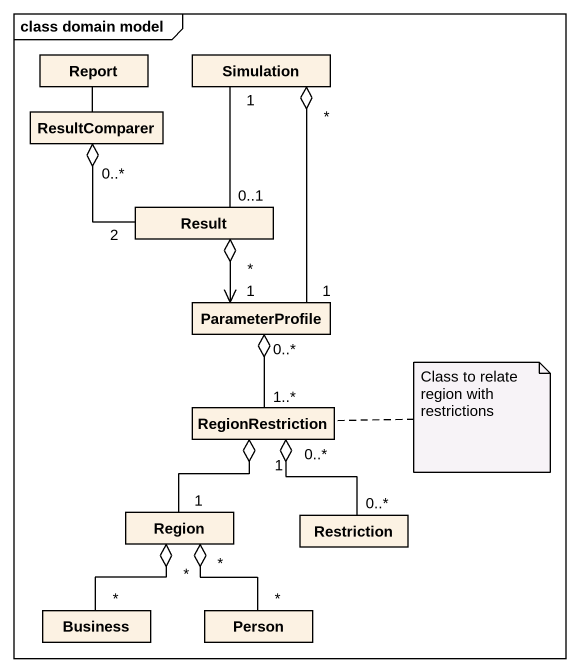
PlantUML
@startuml
mainframe class domain model
hide circle
hide empty members
class Report
class Simulation
class ResultComparer
class Result
class ParameterProfile
class RegionRestriction
class Region
class Restriction
class Business
class "Person" as Person_
Simulation "*" o-- "1" ParameterProfile
ResultComparer -up- Report
ResultComparer "0..*" o-- "2" Result
Result "0..1" -up- "1" Simulation
Result "*" o--> "1" ParameterProfile
ParameterProfile "0..*" o-- "1..*" RegionRestriction
RegionRestriction "1" o-- "1" Region
RegionRestriction "0..*" o-- "0..*" Restriction
Region "*" o-- "*" Business
Region "*" o-- "*" Person_
note right of RegionRestriction : Class to relate region with restrictions
@enduml
